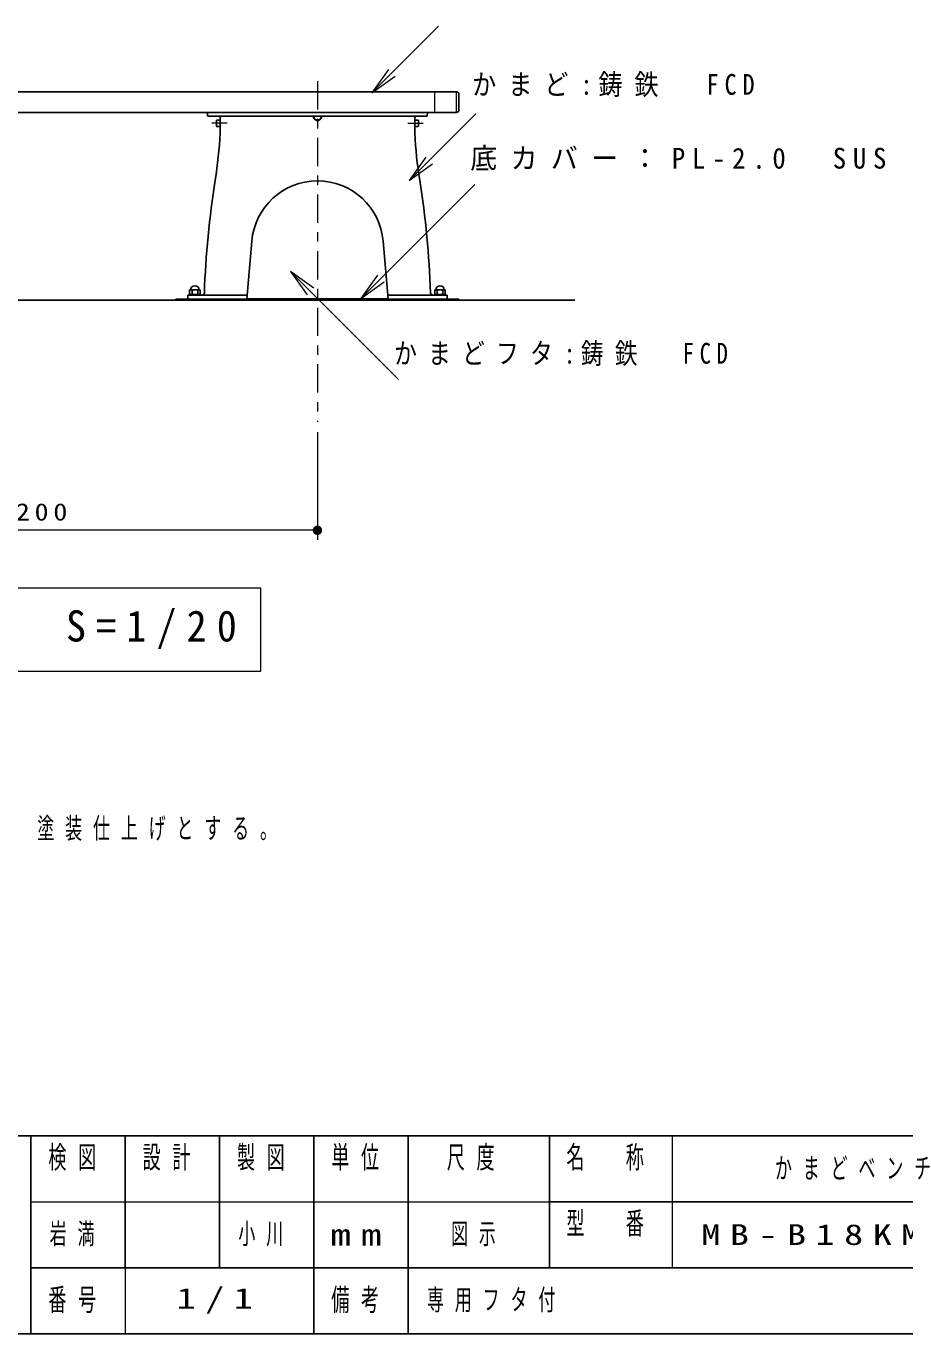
# Model space of a CAD drawing. Units: millimetres on the paper, scale 1:20. Extents: x -365 to 0, y 0 to 257.
# Drawn here: x -238 to -144.8, y 0 to 138.6 of the extents above; entities that cross this region are included whole.
import ezdxf

# ---------------------------------------------------------------- set-up
doc = ezdxf.new("R2010")
doc.units = ezdxf.units.MM
doc.linetypes.add('USER2', pattern=[6, 3, -1, 1, -1])
doc.layers.add('1_20', color=7, linetype='Continuous', lineweight=25)
doc.layers.add('NAKAMURA図枠', color=7, linetype='Continuous', lineweight=13)
doc.layers.add('99', color=7, linetype='Continuous')
doc.layers.add('CLASS1', color=7, linetype='Continuous')
doc.styles.add('ＭＳ ゴシック', font='')
doc.styles.get('ＭＳ ゴシック').set_extended_font_data('MS Gothic')

# ---------------------------------------------------------------- blocks, each defined once
blk = doc.blocks.new('open_arrow')
at = {"color": 0, "linetype": 'Continuous', "lineweight": -2}
blk.add_lwpolyline([(7.5, 1.25), (0, 0), (7.5, -1.25)], dxfattribs=at)
blk = doc.blocks.new('filled_dot')
at = {"color": 0, "linetype": 'Continuous', "lineweight": -2, "const_width": 1.25}
blk.add_lwpolyline([(-0.625, 0, 1), (0.625, 0, 1)], format="xyb", close=True, dxfattribs=at)

msp = doc.modelspace()

# ---------------------------------------------------------------- linework, layer by layer
at = {"layer": '1_20', "lineweight": 13}
for p, q in [((-201.36, 131.502), (-194.289, 138.573)), ((-194.715, 131.627), (-194.715, 129.427)), ((-192.391, 131.627), (-192.391, 129.427)), ((-197.405, 122.205), (-190.334, 129.276)), ((-217.805, 128.602), (-217.805, 127.952)), ((-196.419, 128.602), (-196.419, 127.952)), ((-202.497, 109.727), (-190.422, 121.803)), ((-209.957, 112.583), (-198.507, 101.134)), ((-207.112, 95.56), (-207.112, 84.151)), ((-207.112, 85.151), (-267.112, 85.151)), ((-213.109, 79.013), (-260.909, 79.013)), ((-213.109, 70.213), (-213.109, 79.013)), ((-260.909, 70.213), (-213.109, 70.213))]:
    msp.add_line(p, q, dxfattribs=at)
at = {"layer": '1_20', "linetype": 'USER2', "lineweight": 13}
for p, q in [((-207.112, 132.74), (-207.112, 96.66)), ((-216.678, 128.277), (-218.319, 128.277)), ((-197.546, 128.277), (-195.905, 128.277))]:
    msp.add_line(p, q, dxfattribs=at)
at = {"layer": '1_20', "color": 3}
for p, q in [((-192.362, 131.627), (-281.862, 131.627)), ((-192.112, 131.377), (-192.112, 129.677)), ((-192.362, 129.427), (-281.862, 129.427)), ((-218.757, 129.082), (-218.787, 129.427)), ((-218.702, 129.027), (-218.757, 129.082)), ((-218.702, 129.027), (-195.522, 129.027)), ((-217.43, 129.027), (-217.43, 127.223)), ((-196.794, 129.027), (-196.794, 127.223)), ((-195.522, 129.027), (-195.467, 129.082)), ((-195.467, 129.082), (-195.437, 129.427)), ((-217.83, 128.577), (-217.805, 128.602)), ((-217.83, 128.577), (-217.83, 127.977)), ((-217.805, 127.952), (-217.83, 127.977)), ((-217.43, 128.602), (-217.805, 128.602)), ((-217.43, 127.952), (-217.805, 127.952)), ((-196.794, 128.602), (-196.419, 128.602)), ((-196.794, 127.952), (-196.419, 127.952)), ((-196.394, 128.577), (-196.419, 128.602)), ((-196.419, 127.952), (-196.394, 127.977)), ((-196.394, 128.577), (-196.394, 127.977)), ((-214.612, 109.627), (-214.077, 115.795)), ((-199.612, 109.627), (-200.147, 115.795)), ((-179.812, 109.527), (-286.681, 109.527)), ((-192.112, 109.627), (-222.112, 109.627)), ((-222.112, 109.627), (-222.112, 109.527)), ((-220.862, 110.077), (-214.577, 110.077)), ((-220.862, 110.077), (-220.862, 109.627)), ((-220.712, 110.127), (-220.712, 110.077)), ((-220.712, 110.127), (-219.512, 110.127)), ((-220.662, 110.627), (-220.662, 110.127)), ((-220.662, 110.627), (-219.562, 110.627)), ((-220.412, 110.627), (-220.412, 110.127)), ((-219.812, 110.627), (-219.812, 110.127)), ((-219.562, 110.627), (-219.562, 110.127)), ((-219.512, 110.127), (-219.512, 110.077)), ((-199.625, 109.677), (-214.599, 109.677)), ((-193.362, 110.077), (-199.647, 110.077)), ((-194.712, 110.127), (-194.712, 110.077)), ((-193.512, 110.127), (-194.712, 110.127)), ((-194.662, 110.627), (-194.662, 110.127)), ((-193.562, 110.627), (-194.662, 110.627)), ((-194.412, 110.627), (-194.412, 110.127)), ((-193.812, 110.627), (-193.812, 110.127)), ((-193.562, 110.627), (-193.562, 110.127)), ((-193.512, 110.127), (-193.512, 110.077)), ((-193.362, 110.077), (-193.362, 109.627)), ((-192.112, 109.627), (-192.112, 109.527))]:
    msp.add_line(p, q, dxfattribs=at)
for centre, radius, start, end in [((-192.362, 131.377), 0.25, 0, 90), ((-207.112, 129.027), 0.45, 179.99999, 0.00001), ((-207.112, 129.027), 0.4, 179.99999, 0.00001), ((-192.362, 129.677), 0.25, 270, 0), ((-267.353, 130.002), 50, 351.07701, 356.81336), ((-146.872, 130.002), 50, 183.18663, 188.92298), ((-119.168, 106.736), 100, 171.07702, 177.94693), ((-207.112, 115.186), 6.991, 5, 175.00001), ((-295.056, 106.736), 100, 2.05307, 8.92299), ((-220.112, 110.627), 0.445, 0, 180), ((-194.112, 110.627), 0.445, 0, 180), ((-219.354, 110.327), 0.25, 270, 357.94693), ((-194.871, 110.327), 0.25, 182.05307, 270)]:
    msp.add_arc(centre, radius, start, end, dxfattribs=at)
at = {"layer": 'NAKAMURA図枠', "color": 20, "lineweight": 25}
for p, q in [((-365, 21), (0, 21)), ((-365, 0), (0, 0))]:
    msp.add_line(p, q, dxfattribs=at)
at = {"layer": 'NAKAMURA図枠', "color": 3, "lineweight": 25}
for p, q in [((-237.5, 21), (-237.5, 0)), ((-227.5, 21), (-227.5, 7)), ((-217.5, 21), (-217.5, 7)), ((-207.5, 21), (-207.5, 0)), ((-197.5, 21), (-197.5, 7)), ((-182.5, 21), (-182.5, 7)), ((-182.5, 14), (-70, 14)), ((-237.5, 7), (0, 7)), ((-197.5, 7), (-197.5, 0))]:
    msp.add_line(p, q, dxfattribs=at)
at = {"layer": 'NAKAMURA図枠'}
for p, q in [((-169.5, 21), (-169.5, 7)), ((-237.5, 14), (-182.5, 14)), ((-227.5, 7), (-227.5, 0))]:
    msp.add_line(p, q, dxfattribs=at)

# ---------------------------------------------------------------- block references
at = {"layer": '1_20', "lineweight": 13, "xscale": 0.4, "yscale": 0.4}
for name, p, rotation in [('open_arrow', (-201.36, 131.502), 45), ('open_arrow', (-197.405, 122.205), 45), ('open_arrow', (-209.957, 112.583), 315), ('open_arrow', (-202.497, 109.727), 45), ('filled_dot', (-207.112, 85.151), 180)]:
    msp.add_blockref(name, p, dxfattribs=dict(at, rotation=rotation))

# ---------------------------------------------------------------- texts
at = {"layer": '1_20', "style": 'ＭＳ ゴシック'}
for s, insert, char_height, attachment_point in [('\\T1.5;\\W0.85;かまど:鋳鉄\u3000FCD', (-190.706, 132.276), 2.199, 4), ('\\T1.5;\\W0.95;底カバー：PL-2.0\u3000SUS', (-190.91, 124.453), 2.199, 4), ('\\T1.5;\\W0.8;かまどフタ:鋳鉄\u3000FCD', (-198.971, 103.784), 2.199, 4), ('\\T1.33;\\W1.2;1200', (-237.112, 86.151), 1.833, 8), ('\\T1.5;\\W0.95;正面図\u3000S=1/20', (-237.009, 74.613), 3.299, 5)]:
    msp.add_mtext(s, dxfattribs=dict(at, insert=insert, char_height=char_height, attachment_point=attachment_point))
at = {"layer": '99', "char_height": 2.199, "style": 'ＭＳ ゴシック'}
for s, insert, attachment_point in [('\\T1.64;\\W0.6;かまどベンチ', (-149.75, 17.5), 5), ('\\T1.64;\\W0.6;岩満', (-235.5, 10.5), 4), ('\\T1.64;\\W0.6;小川', (-215.5, 10.5), 4), ('\\T1.64;\\W0.6;図示', (-190, 10.5), 5), ('\\T1.5;\\W1.35;MB-B18KMP-F', (-149.75, 10.5), 5), ('\\T1.5;\\W1.35;1/1', (-217.5, 3.5), 5), ('\\T1.64;\\W0.6;専用フタ付', (-195.5, 3.5), 4)]:
    msp.add_mtext(s, dxfattribs=dict(at, insert=insert, attachment_point=attachment_point))
at = {"layer": 'CLASS1', "insert": (-360.778, 52.195), "char_height": 2.199, "attachment_point": 7, "style": 'ＭＳ ゴシック'}
msp.add_mtext('\\T1.64;\\W0.6;木材は、ヒノキ（一等材）とし、カンナ・ペーパーがけの上、木材保護着色塗料（メイプル）塗装仕上げとする。', dxfattribs=at)
at = {"layer": 'NAKAMURA図枠', "char_height": 2.346, "style": 'ＭＳ ゴシック'}
for s, insert, attachment_point in [('\\T1.64;\\W0.6;検図', (-232.5, 19.9), 2), ('\\T1.64;\\W0.6;設計', (-222.5, 19.9), 2), ('\\T1.64;\\W0.6;製図', (-212.5, 19.9), 2), ('\\T1.64;\\W0.6;単位', (-202.5, 19.9), 2), ('\\T1.64;\\W0.6;尺度', (-190.25, 19.9), 2), ('\\T1.64;\\W0.6;名\u3000称', (-176, 19.9), 2), ('\\T1.64;\\W0.6;型\u3000番', (-176, 12.9), 2), ('\\T1.5;\\W1.35;mm', (-202.5, 10.5), 5), ('\\T1.64;\\W0.6;番号', (-232.5, 3.5), 5), ('\\T1.64;\\W0.6;備考', (-202.5, 3.5), 5)]:
    msp.add_mtext(s, dxfattribs=dict(at, insert=insert, attachment_point=attachment_point))

doc.saveas('drawing.dxf')
